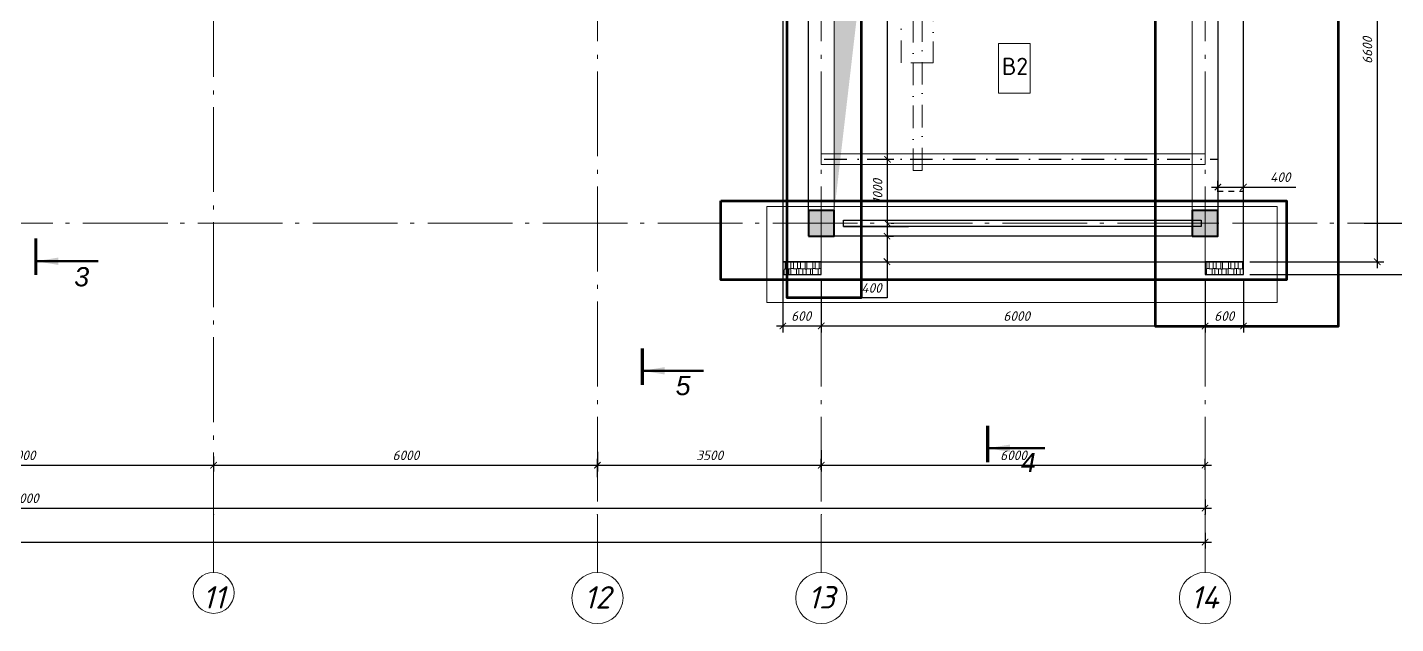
# Model space of a CAD drawing. Header units: millimetres. Extents: x -6419137 to 687965, y -598396 to 179722.
# Drawn here: x 225656 to 247049, y 1133 to 10444 of the extents above; entities that cross this region are included whole.
import ezdxf
from ezdxf.enums import TextEntityAlignment as Align

# ---------------------------------------------------------------- set-up
doc = ezdxf.new("R2010")
doc.units = ezdxf.units.MM
doc.header["$MEASUREMENT"] = 0
for name, pattern in [('Double Dashed', [1797.222233, 1325, -211.666656, 63.333344, -197.222233]), ('Штриховая', [5644.444466, 2822.222233, -2822.222233]), ('Штрихпунктирная', [6702.777624, 3527.777672, -1763.888836, 0, -1411.111116])]:
    doc.linetypes.add(name, pattern=pattern)
for name, color, linetype in [('колонны', 7, 'Continuous'), ('оборудование', 7, 'Continuous'), ('оси', 7, 'Continuous'), ('размеры', 7, 'Continuous'), ('размеры внутр', 7, 'Continuous'), ('стены наруж', 7, 'Continuous'), ('чертеж', 7, 'Continuous')]:
    doc.layers.add(name, color=color, linetype=linetype)
for name, color, linetype, lineweight in [('колонны_Ном._пера__94', 252, 'Continuous', 5), ('колонны_Ном._пера__99', 7, 'Continuous', 40), ('оси_Ном._пера__96', 7, 'Continuous', 5), ('оси_Ном._пера__97', 7, 'Continuous', 20), ('разрезы_Ном._пера__100', 7, 'Continuous', 50), ('разрезы_Ном._пера__97', 7, 'Continuous', 20), ('текст_Ном._пера__96', 7, 'Continuous', 5), ('текст_Ном._пера__99', 7, 'Continuous', 40), ('чертеж_Ном._пера__91', 250, 'Continuous', 5), ('чертеж_Ном._пера__96', 7, 'Continuous', 13), ('штриховка_Ном._пера__95', 251, 'Continuous', 5)]:
    doc.layers.add(name, color=color, linetype=linetype, lineweight=lineweight)
doc.layers.add('Конструкции', color=7, linetype='Continuous', lineweight=5, true_color=0x0000e6)
doc.styles.get("Standard").update_dxf_attribs({"font": 'isocpeui.ttf'})
doc.styles.add('СГЕНЕРИР_СТИЛЬ_2', font='gost_2_304-81_type.ttf')
doc.styles.add('СГЕНЕРИР_СТИЛЬ_3', font='CS_Gost2304.shx')
doc.styles.add('СГЕНЕРИР_СТИЛЬ_7', font='ariali.ttf')
doc.dimstyles.get("Standard").update_dxf_attribs({"dimtxt": 150, "dimasz": 100, "dimexe": 100, "dimexo": 100, "dimgap": 80, "dimtad": 1, "dimtoh": 1, "dimdec": 0, "dimzin": 0, "dimdsep": 46, "dimtxsty": 'Standard', "dimblk": 'ARCHTICK', "dimblk2": 'ARCHTICK', "dimcen": 0.09, "dimdle": 100, "dimadec": 0, "dimazin": 0, "dimtfac": 1, "dimtdec": 0, "dimtofl": 0, "dimtmove": 0, "dimatfit": 3, "dimfxl": 1, "dimtolj": 1, "dimtzin": 0, "dimarcsym": 0})

# ---------------------------------------------------------------- blocks, each defined once
blk = doc.blocks.new('Стандартный маркер сетки_10')
at = {"layer": 'оси_Ном._пера__96', "linetype": 'Double Dashed'}
for p, q in [((5051, 0), (20403, 0)), ((20403, 0), (21303, 0))]:
    blk.add_line(p, q, dxfattribs=at)
blk.add_point((20403, 0), dxfattribs=at)
blk.add_point((20403, 0), dxfattribs=at)
at = {"layer": 'оси_Ном._пера__97', "linetype": 'Continuous'}
blk.add_circle((21623, 0), 320, dxfattribs=at)
at = {"layer": 'оси_Ном._пера__96', "style": 'СГЕНЕРИР_СТИЛЬ_2'}
blk.add_attdef('AC_MarkerText_1', text='', height=350, rotation=90, dxfattribs=at).set_placement((21973, -173), align=Align.BOTTOM_LEFT)
blk = doc.blocks.new('Стандартный маркер сетки_11')
at = {"layer": 'оси_Ном._пера__96', "linetype": 'Double Dashed'}
for p, q in [((900, 0), (0, 0)), ((900, 0), (20403, 0)), ((20403, 0), (21303, 0))]:
    blk.add_line(p, q, dxfattribs=at)
blk.add_point((20403, 0), dxfattribs=at)
blk.add_point((20403, 0), dxfattribs=at)
at = {"layer": 'оси_Ном._пера__97', "linetype": 'Continuous'}
blk.add_circle((21703, 0), 400, dxfattribs=at)
at = {"layer": 'оси_Ном._пера__96', "style": 'СГЕНЕРИР_СТИЛЬ_3'}
blk.add_attdef('AC_MarkerText_1', text='', height=350, rotation=90, dxfattribs=at).set_placement((21973, -209), align=Align.BOTTOM_LEFT)
blk = doc.blocks.new('Стандартный маркер сетки_12')
at = {"layer": 'оси_Ном._пера__96', "linetype": 'Double Dashed'}
for p, q in [((900, 0), (0, 0)), ((900, 0), (20403, 0)), ((20403, 0), (21303, 0))]:
    blk.add_line(p, q, dxfattribs=at)
blk.add_point((20403, 0), dxfattribs=at)
blk.add_point((20403, 0), dxfattribs=at)
at = {"layer": 'оси_Ном._пера__97', "linetype": 'Continuous'}
blk.add_circle((21703, 0), 400, dxfattribs=at)
at = {"layer": 'оси_Ном._пера__96', "style": 'СГЕНЕРИР_СТИЛЬ_3'}
blk.add_attdef('AC_MarkerText_1', text='', height=350, rotation=90, dxfattribs=at).set_placement((21973, -209), align=Align.BOTTOM_LEFT)
blk = doc.blocks.new('Стандартный маркер сетки_13')
at = {"layer": 'оси_Ном._пера__96', "linetype": 'Double Dashed'}
for p, q in [((900, 0), (0, 0)), ((20403, 0), (21303, 0))]:
    blk.add_line(p, q, dxfattribs=at)
at = {"layer": 'оси_Ном._пера__96', "linetype": 'Double Dashed', "lineweight": 5}
blk.add_line((900, 0), (20403, 0), dxfattribs=at)
at = {"layer": 'оси_Ном._пера__96', "linetype": 'Double Dashed'}
blk.add_point((20403, 0), dxfattribs=at)
blk.add_point((20403, 0), dxfattribs=at)
at = {"layer": 'оси_Ном._пера__97', "linetype": 'Continuous'}
blk.add_circle((21703, 0), 400, dxfattribs=at)
at = {"layer": 'оси_Ном._пера__96', "style": 'СГЕНЕРИР_СТИЛЬ_3'}
blk.add_attdef('AC_MarkerText_1', text='', height=350, rotation=90, dxfattribs=at).set_placement((21973, -226), align=Align.BOTTOM_LEFT)
blk = doc.blocks.new('Стандартный маркер сетки_14')
at = {"layer": 'оси_Ном._пера__96', "linetype": 'Double Dashed'}
blk.add_line((900, 0), (76535, 0), dxfattribs=at)
at = {"layer": 'оси_Ном._пера__96', "style": 'СГЕНЕРИР_СТИЛЬ_2'}
for tag, p in [('AC_MarkerText_1_1', (-244, 270)), ('AC_MarkerText_1_2', (77991, 270))]:
    blk.add_attdef(tag, text='', height=350, rotation=180, dxfattribs=at).set_placement(p, align=Align.BOTTOM_LEFT)
blk = doc.blocks.new('_ArchTick')
at = {"color": 0, "linetype": 'ByBlock', "const_width": 0.15}
blk.add_lwpolyline([(-0.5, -0.5), (0.5, 0.5)], dxfattribs=at)
blk = doc.blocks.new('*D374')
at = {"layer": 'Defpoints', "color": 0, "transparency": 16777216}
for p in [(176419, 2833), (244069, 2652), (244069, 2406)]:
    blk.add_point(p, dxfattribs=at)
at = {"layer": 'размеры', "color": 0, "lineweight": -2, "transparency": 16777216}
for p, q in [((176419, 2733), (176419, 2306)), ((176319, 2406), (244169, 2406)), ((244069, 2552), (244069, 2306))]:
    blk.add_line(p, q, dxfattribs=at)
at = {"layer": 'размеры', "color": 0, "lineweight": -2, "transparency": 16777216, "xscale": 100, "yscale": 100, "zscale": 100, "rotation": 180}
blk.add_blockref('_ArchTick', (176419, 2406), dxfattribs=at)
at = {"layer": 'размеры', "color": 0, "lineweight": -2, "transparency": 16777216, "xscale": 100, "yscale": 100, "zscale": 100}
blk.add_blockref('_ArchTick', (244069, 2406), dxfattribs=at)
at = {"layer": 'размеры', "color": 0, "transparency": 16777216, "insert": (210257, 2562), "char_height": 150, "attachment_point": 5}
blk.add_mtext('\\A1;67650', dxfattribs=at)
blk = doc.blocks.new('*D386')
at = {"layer": 'Defpoints', "color": 0, "transparency": 16777216}
for p in [(222569, 3992), (228569, 3843), (228569, 3606)]:
    blk.add_point(p, dxfattribs=at)
at = {"layer": 'размеры', "color": 0, "lineweight": -2, "transparency": 16777216}
for p, q in [((222569, 3892), (222569, 3506)), ((228569, 3743), (228569, 3506)), ((222469, 3606), (228669, 3606))]:
    blk.add_line(p, q, dxfattribs=at)
at = {"layer": 'размеры', "color": 0, "lineweight": -2, "transparency": 16777216, "xscale": 100, "yscale": 100, "zscale": 100, "rotation": 180}
blk.add_blockref('_ArchTick', (222569, 3606), dxfattribs=at)
at = {"layer": 'размеры', "color": 0, "lineweight": -2, "transparency": 16777216, "xscale": 100, "yscale": 100, "zscale": 100}
blk.add_blockref('_ArchTick', (228569, 3606), dxfattribs=at)
at = {"layer": 'размеры', "color": 0, "transparency": 16777216, "insert": (225574, 3761), "char_height": 150, "attachment_point": 5}
blk.add_mtext('\\A1;6000', dxfattribs=at)
blk = doc.blocks.new('*D387')
at = {"layer": 'Defpoints', "color": 0, "transparency": 16777216}
for p in [(228569, 3606), (234569, 3606), (234569, 3320)]:
    blk.add_point(p, dxfattribs=at)
at = {"layer": 'размеры', "color": 0, "lineweight": -2, "transparency": 16777216}
for p, q in [((234569, 3420), (234569, 3706)), ((228469, 3606), (234669, 3606))]:
    blk.add_line(p, q, dxfattribs=at)
at = {"layer": 'размеры', "color": 0, "lineweight": -2, "transparency": 16777216, "xscale": 100, "yscale": 100, "zscale": 100, "rotation": 180}
blk.add_blockref('_ArchTick', (228569, 3606), dxfattribs=at)
at = {"layer": 'размеры', "color": 0, "lineweight": -2, "transparency": 16777216, "xscale": 100, "yscale": 100, "zscale": 100}
blk.add_blockref('_ArchTick', (234569, 3606), dxfattribs=at)
at = {"layer": 'размеры', "color": 0, "transparency": 16777216, "insert": (231574, 3761), "char_height": 150, "attachment_point": 5}
blk.add_mtext('\\A1;6000', dxfattribs=at)
blk = doc.blocks.new('*D388')
at = {"layer": 'Defpoints', "color": 0, "transparency": 16777216}
for p in [(234569, 3916), (238069, 3942), (238069, 3606)]:
    blk.add_point(p, dxfattribs=at)
at = {"layer": 'размеры', "color": 0, "lineweight": -2, "transparency": 16777216}
for p, q in [((234569, 3816), (234569, 3506)), ((238069, 3842), (238069, 3506)), ((234469, 3606), (238169, 3606))]:
    blk.add_line(p, q, dxfattribs=at)
at = {"layer": 'размеры', "color": 0, "lineweight": -2, "transparency": 16777216, "xscale": 100, "yscale": 100, "zscale": 100, "rotation": 180}
blk.add_blockref('_ArchTick', (234569, 3606), dxfattribs=at)
at = {"layer": 'размеры', "color": 0, "lineweight": -2, "transparency": 16777216, "xscale": 100, "yscale": 100, "zscale": 100}
blk.add_blockref('_ArchTick', (238069, 3606), dxfattribs=at)
at = {"layer": 'размеры', "color": 0, "transparency": 16777216, "insert": (236324, 3761), "char_height": 150, "attachment_point": 5}
blk.add_mtext('\\A1;3500', dxfattribs=at)
blk = doc.blocks.new('*D389')
at = {"layer": 'Defpoints', "color": 0, "transparency": 16777216}
for p in [(238069, 3433), (244069, 3606), (244069, 3433)]:
    blk.add_point(p, dxfattribs=at)
at = {"layer": 'размеры', "color": 0, "lineweight": -2, "transparency": 16777216}
for p, q in [((238069, 3533), (238069, 3706)), ((244069, 3533), (244069, 3706)), ((237969, 3606), (244169, 3606))]:
    blk.add_line(p, q, dxfattribs=at)
at = {"layer": 'размеры', "color": 0, "lineweight": -2, "transparency": 16777216, "xscale": 100, "yscale": 100, "zscale": 100, "rotation": 180}
blk.add_blockref('_ArchTick', (238069, 3606), dxfattribs=at)
at = {"layer": 'размеры', "color": 0, "lineweight": -2, "transparency": 16777216, "xscale": 100, "yscale": 100, "zscale": 100}
blk.add_blockref('_ArchTick', (244069, 3606), dxfattribs=at)
at = {"layer": 'размеры', "color": 0, "transparency": 16777216, "insert": (241074, 3761), "char_height": 150, "attachment_point": 5}
blk.add_mtext('\\A1;6000', dxfattribs=at)
blk = doc.blocks.new('*D390')
at = {"layer": 'Defpoints', "color": 0, "transparency": 16777216}
for p in [(246459, 7385), (247665, 7385), (244669, 6585)]:
    blk.add_point(p, dxfattribs=at)
at = {"layer": 'размеры', "color": 0, "lineweight": -2, "transparency": 16777216}
for p, q in [((246559, 7385), (247765, 7385)), ((247665, 7385), (247665, 6485)), ((244769, 6585), (247765, 6585)), ((247665, 6585), (247665, 6215)), ((247665, 6215), (247273, 6215))]:
    blk.add_line(p, q, dxfattribs=at)
at = {"layer": 'размеры', "color": 0, "lineweight": -2, "transparency": 16777216, "xscale": 100, "yscale": 100, "zscale": 100}
for p, rotation in [((247665, 7385), 90), ((247665, 6585), 270)]:
    blk.add_blockref('_ArchTick', p, dxfattribs=dict(at, rotation=rotation))
at = {"layer": 'размеры', "color": 0, "transparency": 16777216, "insert": (247429, 6370), "char_height": 150, "attachment_point": 5}
blk.add_mtext('\\A1;800', dxfattribs=at)
blk = doc.blocks.new('*D391')
at = {"layer": 'Defpoints', "color": 0, "transparency": 16777216}
for p in [(247218, 13385), (247382, 13385), (246970, 7385)]:
    blk.add_point(p, dxfattribs=at)
at = {"layer": 'размеры', "color": 0, "lineweight": -2, "transparency": 16777216}
for p, q in [((247382, 7285), (247382, 13485)), ((247318, 13385), (247482, 13385)), ((247070, 7385), (247482, 7385))]:
    blk.add_line(p, q, dxfattribs=at)
at = {"layer": 'размеры', "color": 0, "lineweight": -2, "transparency": 16777216, "xscale": 100, "yscale": 100, "zscale": 100}
for p, rotation in [((247382, 13385), 90), ((247382, 7385), 270)]:
    blk.add_blockref('_ArchTick', p, dxfattribs=dict(at, rotation=rotation))
at = {"layer": 'размеры', "color": 0, "transparency": 16777216, "insert": (247227, 10390), "char_height": 150, "attachment_point": 5, "rotation": 90}
blk.add_mtext('\\A1;6000', dxfattribs=at)
blk = doc.blocks.new('*D395')
at = {"layer": 'Defpoints', "color": 0, "transparency": 16777216}
for p in [(245619, 21785), (248056, 21785), (247883, 7385)]:
    blk.add_point(p, dxfattribs=at)
at = {"layer": 'размеры', "color": 0, "lineweight": -2, "transparency": 16777216}
for p, q in [((248056, 7285), (248056, 21885)), ((245719, 21785), (248156, 21785)), ((247983, 7385), (248156, 7385))]:
    blk.add_line(p, q, dxfattribs=at)
at = {"layer": 'размеры', "color": 0, "lineweight": -2, "transparency": 16777216, "xscale": 100, "yscale": 100, "zscale": 100}
for p, rotation in [((248056, 21785), 90), ((248056, 7385), 270)]:
    blk.add_blockref('_ArchTick', p, dxfattribs=dict(at, rotation=rotation))
at = {"layer": 'размеры', "color": 0, "transparency": 16777216, "insert": (247901, 14599), "char_height": 150, "attachment_point": 5, "rotation": 90}
blk.add_mtext('\\A1;14400', dxfattribs=at)
blk = doc.blocks.new('*D431')
at = {"layer": 'Defpoints', "color": 0, "transparency": 16777216}
for p in [(237469, 6769), (238069, 6585), (238069, 5781)]:
    blk.add_point(p, dxfattribs=at)
at = {"layer": 'размеры', "color": 0, "lineweight": -2, "transparency": 16777216}
for p, q in [((237469, 6669), (237469, 5681)), ((238069, 6485), (238069, 5681)), ((237369, 5781), (238169, 5781))]:
    blk.add_line(p, q, dxfattribs=at)
at = {"layer": 'размеры', "color": 0, "lineweight": -2, "transparency": 16777216, "xscale": 100, "yscale": 100, "zscale": 100, "rotation": 180}
blk.add_blockref('_ArchTick', (237469, 5781), dxfattribs=at)
at = {"layer": 'размеры', "color": 0, "lineweight": -2, "transparency": 16777216, "xscale": 100, "yscale": 100, "zscale": 100}
blk.add_blockref('_ArchTick', (238069, 5781), dxfattribs=at)
at = {"layer": 'размеры', "color": 0, "transparency": 16777216, "insert": (237754, 5936), "char_height": 150, "attachment_point": 5}
blk.add_mtext('\\A1;600', dxfattribs=at)
blk = doc.blocks.new('*D432')
at = {"layer": 'Defpoints', "color": 0, "transparency": 16777216}
for p in [(238069, 6420), (244069, 6339), (244069, 5781)]:
    blk.add_point(p, dxfattribs=at)
at = {"layer": 'размеры', "color": 0, "lineweight": -2, "transparency": 16777216}
for p, q in [((238069, 6320), (238069, 5681)), ((244069, 6239), (244069, 5681)), ((237969, 5781), (244169, 5781))]:
    blk.add_line(p, q, dxfattribs=at)
at = {"layer": 'размеры', "color": 0, "lineweight": -2, "transparency": 16777216, "xscale": 100, "yscale": 100, "zscale": 100, "rotation": 180}
blk.add_blockref('_ArchTick', (238069, 5781), dxfattribs=at)
at = {"layer": 'размеры', "color": 0, "lineweight": -2, "transparency": 16777216, "xscale": 100, "yscale": 100, "zscale": 100}
blk.add_blockref('_ArchTick', (244069, 5781), dxfattribs=at)
at = {"layer": 'размеры', "color": 0, "transparency": 16777216, "insert": (241124, 5936), "char_height": 150, "attachment_point": 5}
blk.add_mtext('\\A1;6000', dxfattribs=at)
blk = doc.blocks.new('*D433')
at = {"layer": 'Defpoints', "color": 0, "transparency": 16777216}
for p in [(244069, 6585), (244669, 6585), (244669, 5781)]:
    blk.add_point(p, dxfattribs=at)
at = {"layer": 'размеры', "color": 0, "lineweight": -2, "transparency": 16777216}
for p, q in [((244069, 6485), (244069, 5681)), ((244669, 6485), (244669, 5681)), ((243969, 5781), (244769, 5781))]:
    blk.add_line(p, q, dxfattribs=at)
at = {"layer": 'размеры', "color": 0, "lineweight": -2, "transparency": 16777216, "xscale": 100, "yscale": 100, "zscale": 100, "rotation": 180}
blk.add_blockref('_ArchTick', (244069, 5781), dxfattribs=at)
at = {"layer": 'размеры', "color": 0, "lineweight": -2, "transparency": 16777216, "xscale": 100, "yscale": 100, "zscale": 100}
blk.add_blockref('_ArchTick', (244669, 5781), dxfattribs=at)
at = {"layer": 'размеры', "color": 0, "transparency": 16777216, "insert": (244369, 5936), "char_height": 150, "attachment_point": 5}
blk.add_mtext('\\A1;600', dxfattribs=at)
blk = doc.blocks.new('*D434')
at = {"layer": 'Defpoints', "color": 0, "transparency": 16777216}
for p in [(246763, 13385), (246971, 13385), (244669, 6785)]:
    blk.add_point(p, dxfattribs=at)
at = {"layer": 'размеры', "color": 0, "lineweight": -2, "transparency": 16777216}
for p, q in [((246763, 6685), (246763, 13485)), ((246871, 13385), (246663, 13385)), ((244769, 6785), (246863, 6785))]:
    blk.add_line(p, q, dxfattribs=at)
at = {"layer": 'размеры', "color": 0, "lineweight": -2, "transparency": 16777216, "xscale": 100, "yscale": 100, "zscale": 100}
for p, rotation in [((246763, 13385), 90), ((246763, 6785), 270)]:
    blk.add_blockref('_ArchTick', p, dxfattribs=dict(at, rotation=rotation))
at = {"layer": 'размеры', "color": 0, "transparency": 16777216, "insert": (246608, 10085), "char_height": 150, "attachment_point": 5, "rotation": 90}
blk.add_mtext('\\A1;6600', dxfattribs=at)
blk = doc.blocks.new('Колонна_15_1', base_point=(22379, 71856))
at = {"layer": 'колонны_Ном._пера__94', "linetype": 'Continuous'}
blk.add_hatch(color=256, dxfattribs=at).paths.add_polyline_path([(22179, 71647), (22579, 71647), (22579, 72047), (22179, 72047)])
at = {"layer": 'колонны_Ном._пера__94', "color": 253, "lineweight": 5, "true_color": 0xa3a3a3}
for points in [[(22379, 72047), (22379, 71647)], [(22179, 71847), (22579, 71847)]]:
    blk.add_lwpolyline(points, dxfattribs=at)
at = {"layer": 'колонны_Ном._пера__99', "linetype": 'Continuous', "flags": 128}
blk.add_lwpolyline([(22179, 71647), (22579, 71647), (22579, 72047), (22179, 72047)], close=True, dxfattribs=at)
blk = doc.blocks.new('*D560')
at = {"layer": 'Defpoints', "color": 0, "transparency": 16777216}
for p in [(238987, 7185), (238987, 6785), (239097, 6785)]:
    blk.add_point(p, dxfattribs=at)
at = {"layer": 'размеры', "color": 0, "lineweight": -2, "transparency": 16777216}
for p, q in [((239097, 7285), (239097, 6785)), ((239087, 7185), (239197, 7185)), ((239087, 6785), (239197, 6785)), ((239097, 6785), (239097, 6220)), ((239097, 6220), (238691, 6220))]:
    blk.add_line(p, q, dxfattribs=at)
at = {"layer": 'размеры', "color": 0, "lineweight": -2, "transparency": 16777216, "xscale": 100, "yscale": 100, "zscale": 100}
for p, rotation in [((239097, 7185), 90), ((239097, 6785), 270)]:
    blk.add_blockref('_ArchTick', p, dxfattribs=dict(at, rotation=rotation))
at = {"layer": 'размеры', "color": 0, "transparency": 16777216, "insert": (238854, 6375), "char_height": 150, "attachment_point": 5}
blk.add_mtext('\\A1;400', dxfattribs=at)
blk = doc.blocks.new('*D561')
at = {"layer": 'Defpoints', "color": 0, "transparency": 16777216}
for p in [(244669, 7950), (244270, 7777), (244669, 7777)]:
    blk.add_point(p, dxfattribs=at)
at = {"layer": 'размеры', "color": 0, "lineweight": -2, "transparency": 16777216}
for p, q in [((244170, 7950), (244669, 7950)), ((244270, 7877), (244270, 8050)), ((244669, 7877), (244669, 8050)), ((244669, 7950), (245488, 7950))]:
    blk.add_line(p, q, dxfattribs=at)
at = {"layer": 'размеры', "color": 0, "lineweight": -2, "transparency": 16777216, "xscale": 100, "yscale": 100, "zscale": 100, "rotation": 180}
blk.add_blockref('_ArchTick', (244270, 7950), dxfattribs=at)
at = {"layer": 'размеры', "color": 0, "lineweight": -2, "transparency": 16777216, "xscale": 100, "yscale": 100, "zscale": 100}
blk.add_blockref('_ArchTick', (244669, 7950), dxfattribs=at)
at = {"layer": 'размеры', "color": 0, "transparency": 16777216, "insert": (245245, 8105), "char_height": 150, "attachment_point": 5}
blk.add_mtext('\\A1;400', dxfattribs=at)
blk = doc.blocks.new('Связ001')
at = {"layer": 'чертеж', "color": 83, "linetype": 'Continuous', "true_color": 0x7dc93b}
blk.add_line((150, 0), (1209, 0), dxfattribs=at)
blk.add_lwpolyline([(150, 100), (5983, 100), (5983, 0), (150, 0), (150, 100)], dxfattribs=at)
blk = doc.blocks.new('*D536')
at = {"layer": 'Defpoints', "color": 0, "transparency": 16777216}
for p in [(207069, 3320), (244069, 3171), (244069, 2935)]:
    blk.add_point(p, dxfattribs=at)
at = {"layer": 'размеры', "color": 0, "lineweight": -2, "transparency": 16777216}
for p, q in [((207069, 3220), (207069, 2835)), ((244069, 3071), (244069, 2835)), ((206969, 2935), (244169, 2935))]:
    blk.add_line(p, q, dxfattribs=at)
at = {"layer": 'размеры', "color": 0, "lineweight": -2, "transparency": 16777216, "xscale": 100, "yscale": 100, "zscale": 100, "rotation": 180}
blk.add_blockref('_ArchTick', (207069, 2935), dxfattribs=at)
at = {"layer": 'размеры', "color": 0, "lineweight": -2, "transparency": 16777216, "xscale": 100, "yscale": 100, "zscale": 100}
blk.add_blockref('_ArchTick', (244069, 2935), dxfattribs=at)
at = {"layer": 'размеры', "color": 0, "transparency": 16777216, "insert": (225574, 3091), "char_height": 150, "attachment_point": 5}
blk.add_mtext('\\A1;37000', dxfattribs=at)
blk = doc.blocks.new('*D538')
at = {"layer": 'Defpoints', "color": 0, "transparency": 16777216}
for p in [(238943, 8385), (239105, 8385), (239063, 7385)]:
    blk.add_point(p, dxfattribs=at)
at = {"layer": 'размеры', "color": 0, "lineweight": -2, "transparency": 16777216}
for p, q in [((239043, 8385), (239205, 8385)), ((239105, 7285), (239105, 8485)), ((239163, 7385), (239205, 7385))]:
    blk.add_line(p, q, dxfattribs=at)
at = {"layer": 'размеры', "color": 0, "lineweight": -2, "transparency": 16777216, "xscale": 100, "yscale": 100, "zscale": 100}
for p, rotation in [((239105, 8385), 90), ((239105, 7385), 270)]:
    blk.add_blockref('_ArchTick', p, dxfattribs=dict(at, rotation=rotation))
at = {"layer": 'размеры', "color": 0, "transparency": 16777216, "insert": (238950, 7885), "char_height": 150, "attachment_point": 5, "rotation": 90}
blk.add_mtext('\\A1;1000', dxfattribs=at)
blk = doc.blocks.new('*D556')
at = {"layer": 'Defpoints', "color": 0, "transparency": 16777216}
for p in [(238069, 14385), (239105, 14385), (239063, 8385)]:
    blk.add_point(p, dxfattribs=at)
at = {"layer": 'размеры', "color": 0, "lineweight": -2, "transparency": 16777216}
for p, q in [((238169, 14385), (239205, 14385)), ((239105, 8285), (239105, 14485)), ((239163, 8385), (239205, 8385))]:
    blk.add_line(p, q, dxfattribs=at)
at = {"layer": 'размеры', "color": 0, "lineweight": -2, "transparency": 16777216, "xscale": 100, "yscale": 100, "zscale": 100}
for p, rotation in [((239105, 14385), 90), ((239105, 8385), 270)]:
    blk.add_blockref('_ArchTick', p, dxfattribs=dict(at, rotation=rotation))
at = {"layer": 'размеры', "color": 0, "transparency": 16777216, "insert": (238950, 11385), "char_height": 150, "attachment_point": 5, "rotation": 90}
blk.add_mtext('\\A1;6000', dxfattribs=at)
blk = doc.blocks.new('A$C113762E8')
at = {"layer": 'оборудование', "color": 8, "linetype": 'Штрихпунктирная', "lineweight": 5, "ltscale": 0.1, "true_color": 0x737373}
for points in [[(113, 3676), (-27, 3676), (-27, -2700), (113, -2700)], [(-216, -16), (287, -16), (287, -1021), (-216, -1021)]]:
    blk.add_lwpolyline(points, close=True, dxfattribs=at)
blk.add_leader([(531, 1507), (113, 1507)], dimstyle='Standard', override={"dimgap": 80, "dimtad": 0}, dxfattribs=at)
blk = doc.blocks.new('A$C28FD1EF7')
at = {"layer": 'разрезы_Ном._пера__100', "linetype": 'Continuous', "const_width": 50}
for points in [[(4165, -10515), (4165, -11088)], [(13646, -12807), (13646, -12234)], [(19045, -14016), (19045, -13443)]]:
    blk.add_lwpolyline(points, dxfattribs=at)
at = {"layer": 'разрезы_Ном._пера__97', "char_height": 300, "attachment_point": 6, "style": 'СГЕНЕРИР_СТИЛЬ_7'}
for s, insert in [('3', (4998, -11118)), ('5', (14401, -12817)), ('{4}', (19799, -14017))]:
    blk.add_mtext(s, dxfattribs=dict(at, insert=insert))
at = {"layer": 'разрезы_Ном._пера__100', "linetype": 'Continuous', "lineweight": 9}
for points in [[(4165, -10874), (5138, -10874)], [(13646, -12585), (14605, -12585)], [(19045, -13794), (19941, -13794)]]:
    blk.add_leader(points, dimstyle='Standard', override={"dimasz": 350, "dimgap": 80, "dimtad": 0}, dxfattribs=at)

msp = doc.modelspace()

# ---------------------------------------------------------------- hatches: boundary and pattern name
at = {"layer": 'размеры внутр', "true_color": 0xd3d2db}
h = msp.add_hatch(color=254, dxfattribs=at)
h.dxf.hatch_style = 1
h.paths.add_polyline_path([(243868.9, 15386.5), (238268.9, 15387.6), (238268.9, 7585.1), (238272.8, 7574.4), (239102.6, 14721.2)])
at = {"layer": 'штриховка_Ном._пера__95'}
h = msp.add_hatch(dxfattribs=at)
h.set_pattern_fill('AR-RSHKE', color=256, scale=10, style=0)
h.set_pattern_definition([(0, (400240.55, 9915.2), (255, 120), [60, -50, 70, -30, 90, -40]), (0, (400300.55, 9920.2), (255, 120), [50, -190, 40, -60]), (0, (400420.55, 9907.7), (255, 120), [30, -310]), (90, (400240.55, 9915.2), (-85, 120), [115, -365]), (90, (400300.55, 9915.2), (-85, 120), [112.5, -367.5]), (90, (400350.55, 9915.2), (-85, 120), [105, -375]), (90, (400420.55, 9907.7), (-85, 120), [115, -365]), (90, (400450.55, 9907.7), (-85, 120), [115, -365]), (90, (400540.55, 9915.2), (-85, 120), [110, -370])])
h.paths.add_polyline_path([(237739.4, 6785.1), (237489.6, 6785.1), (237489.6, 6585.1), (237739.4, 6585.1)])
h.paths.add_polyline_path([(238070.2, 6785.1), (237739.4, 6785.1), (237739.4, 6585.1), (238070.2, 6585.1)])
h = msp.add_hatch(dxfattribs=at)
h.set_pattern_fill('AR-RSHKE', color=256, scale=10, style=0)
h.set_pattern_definition([(0, (406739.51, 9915.18), (255, 120), [60, -50, 70, -30, 90, -40]), (0, (406799.51, 9920.18), (255, 120), [50, -190, 40, -60]), (0, (406919.51, 9907.68), (255, 120), [30, -310]), (90, (406739.51, 9915.18), (-85, 120), [115, -365]), (90, (406799.51, 9915.18), (-85, 120), [112.5, -367.5]), (90, (406849.51, 9915.18), (-85, 120), [105, -375]), (90, (406919.51, 9907.68), (-85, 120), [115, -365]), (90, (406949.51, 9907.68), (-85, 120), [115, -365]), (90, (407039.51, 9915.18), (-85, 120), [110, -370])])
h.paths.add_polyline_path([(244238.3, 6785.1), (244089.2, 6785), (244089.2, 6585), (244238.3, 6585.1)])
h.paths.add_polyline_path([(244668.9, 6785.1), (244238.3, 6785.1), (244238.3, 6585), (244668.9, 6585)])

# ---------------------------------------------------------------- linework, layer by layer
at = {"layer": 'колонны', "color": 253, "linetype": 'Штриховая', "ltscale": 0.03}
msp.add_lwpolyline([(244268.9, 7885.1), (244669.5, 7885.1)], dxfattribs=at)
at = {"layer": 'Конструкции'}
msp.add_lwpolyline([(238069.2, 8469.5), (244069.2, 8469.5), (244069.2, 8300.6), (238069.2, 8300.6)], close=True, dxfattribs=at)
at = {"layer": 'оси', "color": 22, "linetype": 'Штрихпунктирная', "ltscale": 0.1, "true_color": 0xeb210f}
msp.add_lwpolyline([(238116.4, 8385.1), (244269.5, 8385.1)], dxfattribs=at)
at = {"layer": 'стены наруж', "lineweight": 30}
msp.add_lwpolyline([(237868.9, 13185.1), (237468.9, 13185.1), (237468.9, 6785.1), (244669.5, 6785.1), (244669.5, 16285.1), (244269.5, 16285.1), (244268.9, 7185.1), (237868.9, 7185.1), (237868.9, 13185.1)], dxfattribs=at)
for points in [[(238069.2, 6585.1), (238069.2, 6785.1), (237468.9, 6785.1), (237468.9, 6585.1)], [(244669.5, 6585.1), (244669.5, 6785.1), (244069.2, 6785), (244069.2, 6585)]]:
    msp.add_lwpolyline(points, close=True, dxfattribs=at)
at = {"layer": 'текст_Ном._пера__96', "linetype": 'Continuous', "flags": 128}
msp.add_lwpolyline([(241337.1, 10190.9), (241337.1, 9419.1), (240839.6, 9419.1), (240839.6, 10190.9)], close=True, dxfattribs=at)
at = {"layer": 'чертеж_Ном._пера__91', "color": 1, "lineweight": 53}
for points in [[(243294.4, 23440), (246151.6, 23440), (246151.6, 5774.7), (243294.4, 5774.7)], [(237534.5, 13749.7), (238691.3, 13749.7), (238691.3, 6219.6), (237534.5, 6219.6)], [(236496.1, 7734.8), (245344.4, 7734.8), (245344.4, 6500), (236496.1, 6500)]]:
    msp.add_lwpolyline(points, close=True, dxfattribs=at)
at = {"layer": 'чертеж_Ном._пера__91'}
msp.add_lwpolyline([(245196.3, 7648.3), (237215.9, 7648.3), (237215.9, 6146.8), (245196.3, 6146.8)], close=True, dxfattribs=at)
at = {"layer": 'чертеж_Ном._пера__96'}
for points in [[(238268.9, 7585.1), (238268.9, 13185.1)], [(243868.9, 7585.1), (243868.9, 13185.1)]]:
    msp.add_lwpolyline(points, dxfattribs=at)

# ---------------------------------------------------------------- block references
at = {"layer": 'колонны'}
for p in [(238068.9, 7394), (244068.9, 7394)]:
    msp.add_blockref('Колонна_15_1', p, dxfattribs=at)
at = {"layer": 'Конструкции', "linetype": 'Continuous', "xscale": 0.9584354169361498, "zscale": 1000}
msp.add_blockref('Связ001', (238274.1, 7335.1), dxfattribs=at)
at = {"layer": 'оборудование', "lineweight": 5}
msp.add_blockref('A$C113762E8', (239532.7, 10909.8), dxfattribs=at)
at = {"layer": 'оси', "color": 251, "linetype": 'Continuous', "lineweight": 13}
ref = msp.add_blockref('Стандартный маркер сетки_11', (234569.2, 23236.5), dxfattribs=dict(at, zscale=1000, rotation=270))
ref.add_attrib('AC_MarkerText_1', '12', dxfattribs={"color": 7, "linetype": 'Continuous', "lineweight": 13, "height": 350, "rotation": 360}).set_placement((234360.5, 1263.4), align=Align.BOTTOM_LEFT)
ref = msp.add_blockref('Стандартный маркер сетки_12', (238069.2, 23236.5), dxfattribs=dict(at, zscale=1000, rotation=270))
ref.add_attrib('AC_MarkerText_1', '13', dxfattribs={"color": 7, "linetype": 'Continuous', "lineweight": 13, "height": 350, "rotation": 360}).set_placement((237860.5, 1263.4), align=Align.BOTTOM_LEFT)
ref = msp.add_blockref('Стандартный маркер сетки_13', (244069.2, 23236.5), dxfattribs=dict(at, zscale=1000, rotation=270))
ref.add_attrib('AC_MarkerText_1', '14', dxfattribs={"color": 7, "linetype": 'Continuous', "lineweight": 13, "height": 350, "rotation": 360}).set_placement((243843.5, 1263.4), align=Align.BOTTOM_LEFT)
ref = msp.add_blockref('Стандартный маркер сетки_10', (228569.2, 23236.5), dxfattribs=dict(at, zscale=1000, rotation=270))
ref.add_attrib('AC_MarkerText_1', '11', dxfattribs={"color": 7, "linetype": 'Continuous', "lineweight": 13, "height": 350, "rotation": 360}).set_placement((228396.1, 1263.4), align=Align.BOTTOM_LEFT)
at = {"layer": 'оси', "color": 251, "linetype": 'Continuous', "lineweight": 0, "zscale": 1000, "rotation": 180}
msp.add_blockref('Стандартный маркер сетки_14', (248520.2, 7385.1), dxfattribs=at)
at = {"layer": 'разрезы_Ном._пера__100'}
msp.add_blockref('A$C28FD1EF7', (221624.4, 17666), dxfattribs=at)

# ---------------------------------------------------------------- texts
at = {"layer": 'текст_Ном._пера__99', "linetype": 'Continuous', "insert": (241096.8, 9835.9), "char_height": 270, "attachment_point": 5}
msp.add_mtext('{\\fISOCPEUR|b0|i0|c204|p34;В2}', dxfattribs=at)

# ---------------------------------------------------------------- dimensions: what is measured, and where the dimension line sits
at = {"layer": 'размеры'}
for base, p1, p2, picture, middle in [((248056.1, 21785.1), (247882.6, 7385.1), (245619.4, 21785.1), '*D395', (248056.1, 14599.3)), ((246763.5, 13385.1), (244668.9, 6785.1), (246970.7, 13385.1), '*D434', (246763.5, 10085.1)), ((247381.8, 13385.1), (246970.3, 7385.1), (247217.9, 13385.1), '*D391', (247381.8, 10389.8)), ((239097.3, 6785.1), (238986.6, 7185.1), (238986.6, 6785.1), '*D560', (238854.3, 6219.6)), ((247664.6, 7385.1), (244668.9, 6585.1), (246458.8, 7385.1), '*D390', (247428.6, 6214.8))]:
    dim = msp.add_linear_dim(base=base, p1=p1, p2=p2, angle=90, dimstyle='Standard', dxfattribs=at)
    dim.commit()
    dim.dimension.update_dxf_attribs({"geometry": picture, "text_midpoint": middle, "dimtype": 160})
for base, p1, p2, picture, middle in [((239105.4, 14385.1), (239062.8, 8385.1), (238069.2, 14385.1), '*D556', (238950.4, 11385.1)), ((239105.4, 8385.1), (239062.8, 7385.1), (238943, 8385.1), '*D538', (238950.4, 7885.1))]:
    dim = msp.add_linear_dim(base=base, p1=p1, p2=p2, angle=90, dimstyle='Standard', dxfattribs=at)
    dim.commit()
    dim.dimension.update_dxf_attribs({"geometry": picture, "text_midpoint": middle})
for base, p1, p2, picture, middle in [((244669.5, 7949.7), (244269.9, 7777.2), (244669.5, 7776.9), '*D561', (245244.7, 7949.7)), ((238069.2, 5781.5), (237468.9, 6769.4), (238069.2, 6585.1), '*D431', (237754.4, 5781.5)), ((244069.2, 5781.5), (238069.2, 6419.7), (244069.2, 6339), '*D432', (241123.9, 5781.5)), ((244668.9, 5781.5), (244069.2, 6585.1), (244668.9, 6585.1), '*D433', (244369.1, 5781.5)), ((228569.2, 3606.2), (222569.2, 3991.8), (228569.2, 3842.7), '*D386', (225573.9, 3606.2)), ((234569.2, 3606.2), (228569.2, 3606.2), (234569.2, 3319.7), '*D387', (231573.9, 3606.2)), ((238069.2, 3606.2), (234569.2, 3916.3), (238069.2, 3942), '*D388', (236323.9, 3606.2)), ((244069.2, 3606.2), (238069.2, 3433.1), (244069.2, 3433.1), '*D389', (241073.9, 3606.2)), ((244069.2, 2934.9), (207069.2, 3320.4), (244069.2, 3171.3), '*D536', (225573.9, 2934.9)), ((244069.2, 2406.2), (176419.2, 2833.1), (244069.2, 2651.9), '*D374', (210257.1, 2406.2))]:
    dim = msp.add_linear_dim(base=base, p1=p1, p2=p2, dimstyle='Standard', dxfattribs=at)
    dim.commit()
    dim.dimension.update_dxf_attribs({"geometry": picture, "text_midpoint": middle, "dimtype": 160})

doc.saveas('drawing.dxf')
